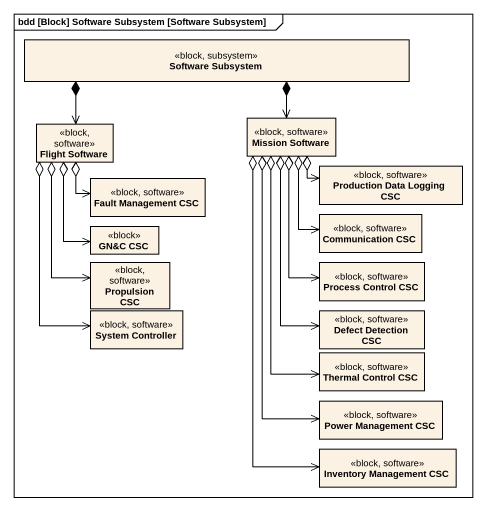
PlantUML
@startuml
mainframe bdd [Block] Software Subsystem [Software Subsystem]
hide circle
hide empty members
class "Software Subsystem" as Software_Subsystem <<block, subsystem>>
class "Flight Software" as Flight_Software <<block, software>>
class "Mission Software" as Mission_Software <<block, software>>
class "Production Data Logging CSC" as Production_Data_Logging_CSC <<block, software>>
class "Fault Management CSC" as Fault_Management_CSC <<block, software>>
class "GN&C CSC" as GN_C_CSC <<block>>
class "Communication CSC" as Communication_CSC <<block, software>>
class "Propulsion CSC" as Propulsion_CSC <<block, software>>
class "Process Control CSC" as Process_Control_CSC <<block, software>>
class "System Controller" as System_Controller <<block, software>>
class "Defect Detection CSC" as Defect_Detection_CSC <<block, software>>
class "Thermal Control CSC" as Thermal_Control_CSC <<block, software>>
class "Power Management CSC" as Power_Management_CSC <<block, software>>
class "Inventory Management CSC" as Inventory_Management_CSC <<block, software>>
Software_Subsystem *-left-> Flight_Software
Software_Subsystem *--> Mission_Software
Flight_Software o--> Fault_Management_CSC
Flight_Software o--> GN_C_CSC
Flight_Software o--> Propulsion_CSC
Flight_Software o--> System_Controller
Mission_Software o-right-> Production_Data_Logging_CSC
Mission_Software o--> Communication_CSC
Mission_Software o--> Process_Control_CSC
Mission_Software o--> Defect_Detection_CSC
Mission_Software o--> Thermal_Control_CSC
Mission_Software o--> Power_Management_CSC
Mission_Software o--> Inventory_Management_CSC
@enduml
